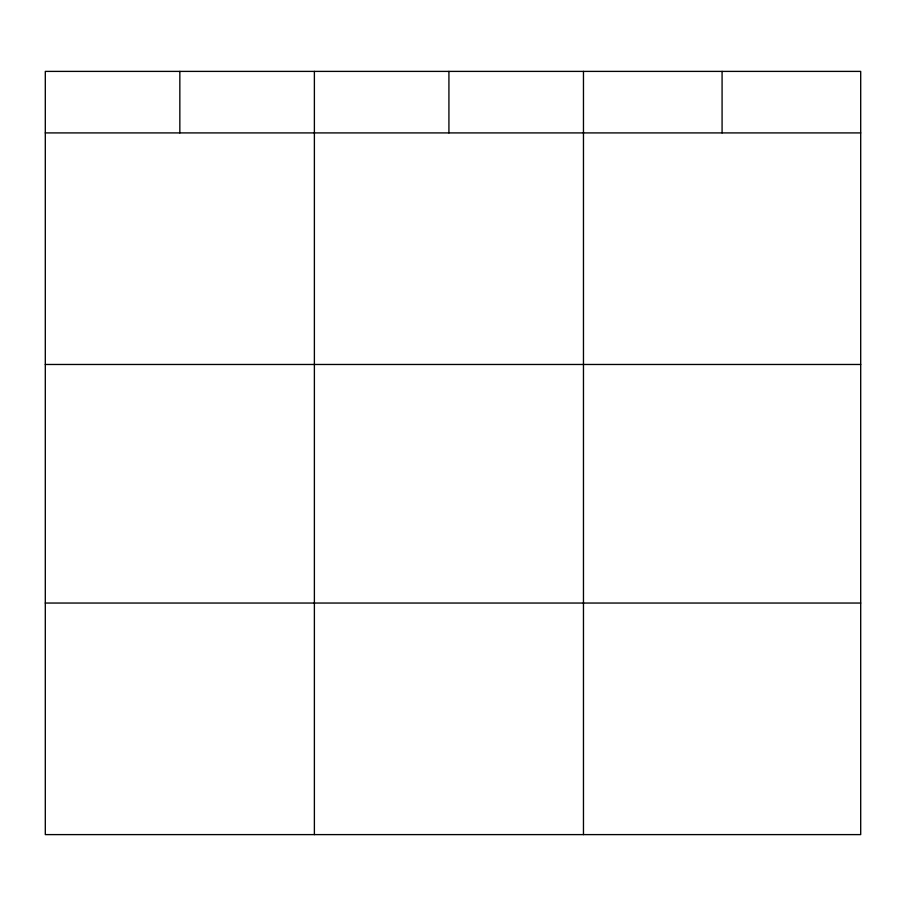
<?xml version="1.0" encoding="UTF-8"?>
<svg xmlns="http://www.w3.org/2000/svg" width="906" height="906" viewBox="0 0 906 906"><rect width="100%" height="100%" fill="white"/><g stroke="black" fill="none" stroke-linecap="round" stroke-linejoin="round"><path stroke-width="1.36" d="M860.7 364.472L860.7 71.393L45.3 71.393L45.3 834.607L860.7 834.607L860.7 364.472L45.3 364.472M45.3 132.91L860.7 132.91M45.3 603.045L860.7 603.045M722.082 71.393L722.082 132.91M583.464 71.393L583.464 834.607M448.923 71.393L448.923 132.91M314.382 71.393L314.382 834.607M179.841 71.393L179.841 132.91"/></g></svg>
